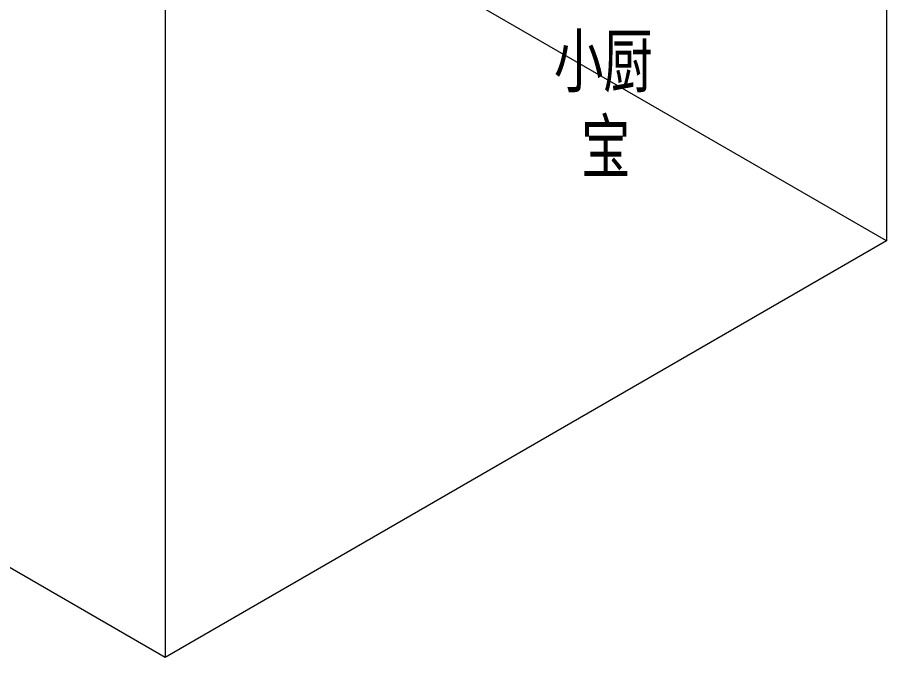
# Model space of a CAD drawing. Header units: millimetres. Extents: x 160489 to 365751, y -78341 to 15608.
# Drawn here: x 253306 to 255825, y -78222 to -76368 of the extents above; entities that cross this region are included whole.
import ezdxf

# ---------------------------------------------------------------- set-up
doc = ezdxf.new("R2010")
doc.units = ezdxf.units.MM
doc.layers.add('G-____-____-SYMB', color=7, linetype='Continuous', lineweight=5)
doc.layers.add('G-____-____-TEXT', color=7, linetype='Continuous', lineweight=5)
doc.styles.add('Arial_1', font='arial.ttf', dxfattribs={"width": 0.7, "height": 150})

msp = doc.modelspace()

# ---------------------------------------------------------------- linework, layer by layer
at = {"layer": 'G-____-____-SYMB'}
for p, q in [((255825.1, -72514), (255825.1, -77015.5)), ((253734.7, -73720.9), (253734.7, -78222.4)), ((255825.1, -77015.5), (252878, -75314)), ((253734.7, -78222.4), (250787.7, -76520.9)), ((255825.1, -77015.5), (253734.7, -78222.4))]:
    msp.add_line(p, q, dxfattribs=at)

# ---------------------------------------------------------------- texts
at = {"layer": 'G-____-____-TEXT', "char_height": 150, "attachment_point": 1, "style": 'Arial_1'}
for s, insert, width in [('小厨', (254861, -76418.8), 381.603), ('\\fArial|b0|i0|c134|p34|;\\W.7;宝', (254939.7, -76666.9), 190.802)]:
    msp.add_mtext(s, dxfattribs=dict(at, insert=insert, width=width))

doc.saveas('drawing.dxf')
